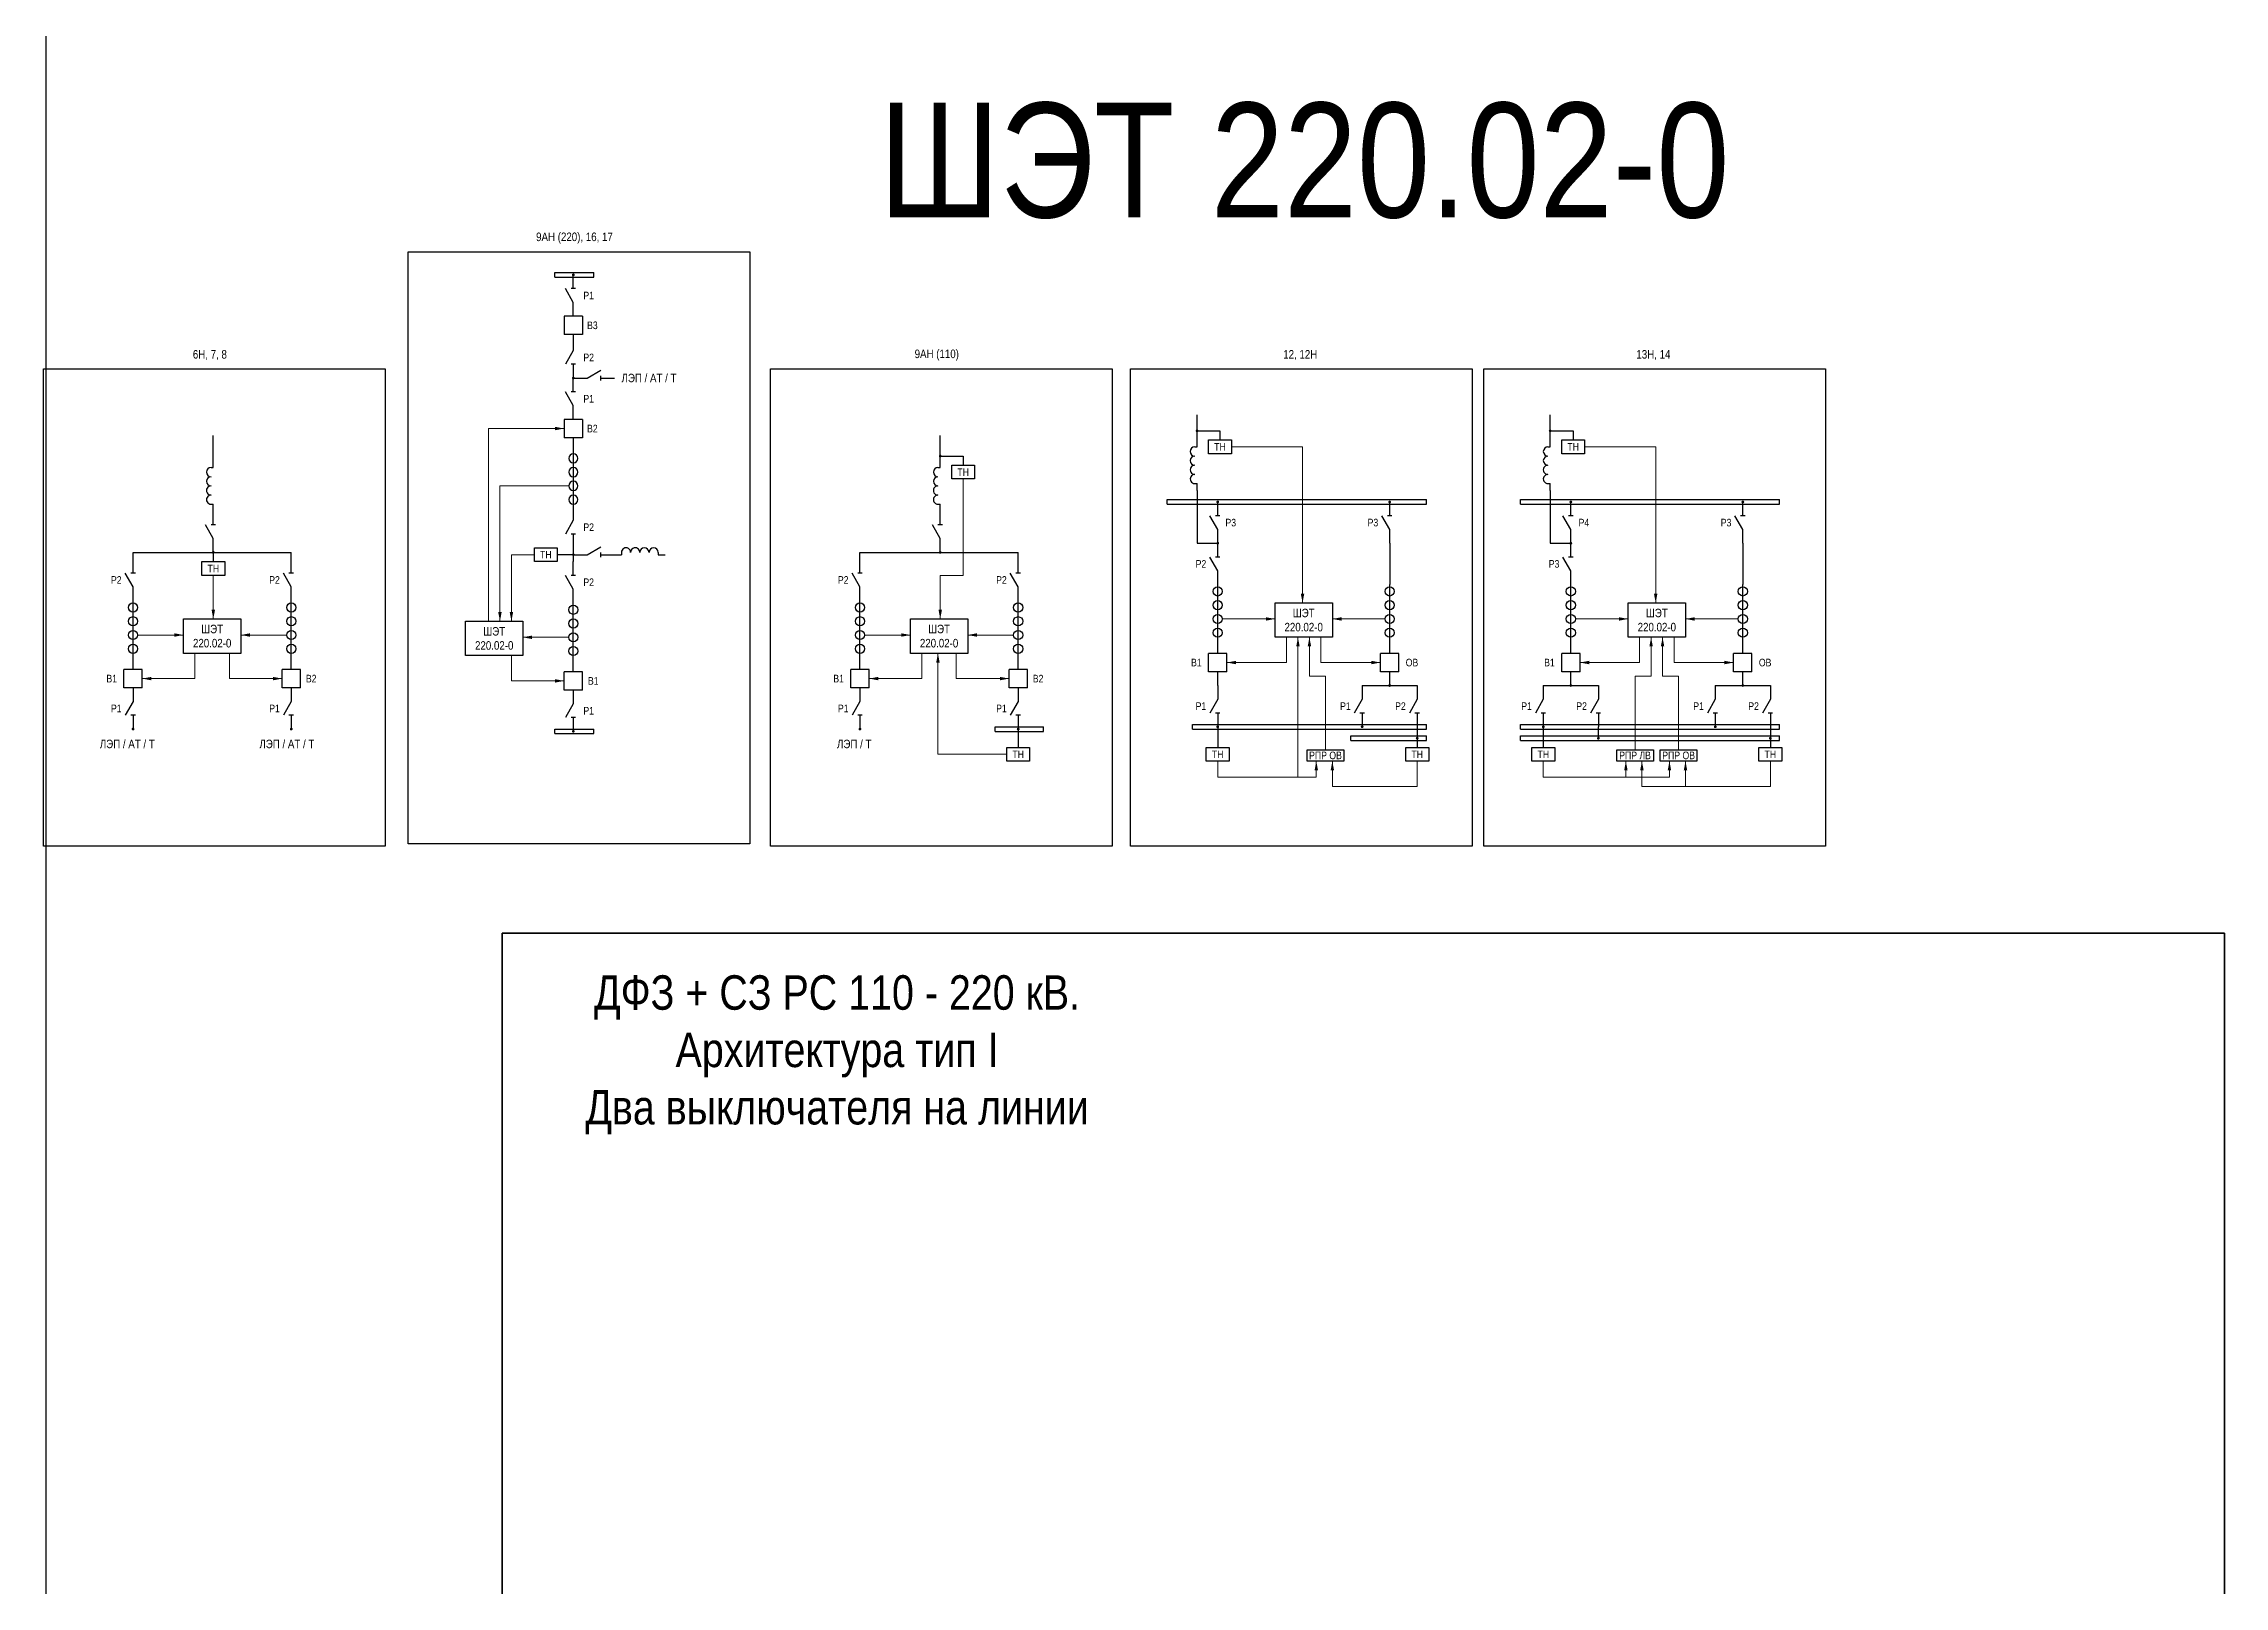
# Model space of a CAD drawing. Header units: millimetres. Extents: x -14593 to 14732, y -17400 to 5232.
# Drawn here: x 6124 to 7075, y -315 to 358 of the extents above; entities that cross this region are included whole.
import ezdxf
from ezdxf.enums import TextEntityAlignment as Align

# ---------------------------------------------------------------- set-up
doc = ezdxf.new("R2010")
doc.units = ezdxf.units.MM
doc.layers.add('Основная', color=7, linetype='Continuous', lineweight=30)
doc.layers.add('Тонкая', color=7, linetype='Continuous', lineweight=18)
doc.layers.add('Рамка', color=8, linetype='Continuous', lineweight=35, plot=False)
doc.styles.add('Narrow', font='ARIALN.TTF')
doc.styles.add('Вывод', font='tahoma.ttf', dxfattribs={"height": 2.5})
doc.styles.add('Компонент', font='ARIALN.TTF', dxfattribs={"height": 3.5})

# ---------------------------------------------------------------- blocks, each defined once
blk = doc.blocks.new('*U80')
at = {"color": 0, "linetype": 'ByBlock'}
for p, q in [((0, 0), (-8, 0)), ((-8, -8), (-8, 0)), ((0, -8), (0, 0)), ((0, -8), (-8, -8))]:
    blk.add_line(p, q, dxfattribs=at)
at = {"layer": 'Основная', "style": 'Компонент'}
blk.add_attdef('ОУ', text='', height=3.5, dxfattribs=at).set_placement((-15, -3), align=Align.MIDDLE_CENTER)
blk = doc.blocks.new('*U18')
at = {"color": 0, "linetype": 'ByBlock'}
blk.add_line((0, 0), (6, 3.43), dxfattribs=at)
blk = doc.blocks.new('*U10')
at = {"color": 0}
blk.add_line((0, -1), (0, 1), dxfattribs=at)
blk = doc.blocks.new('*U79')
at = {"color": 0, "linetype": 'ByBlock'}
for p, q in [((0, 3), (0, 9)), ((0, -9), (0, -3))]:
    blk.add_line(p, q, dxfattribs=at)
at = {"color": 0, "linetype": 'ByBlock', "ltscale": 0.25, "rotation": 89.99999999999999}
for name, p in [('*U18', (0, -3)), ('*U10', (0, 3))]:
    blk.add_blockref(name, p, dxfattribs=at)
at = {"layer": 'Основная'}
for tag, height, style, p in [('ОУ', 3.5, 'Компонент', (-12, 0)), ('В1', 2.5, 'Вывод', (2, 7)), ('В2', 2.5, 'Вывод', (2, -7))]:
    blk.add_attdef(tag, text='', height=height, dxfattribs=dict(at, style=style)).set_placement(p, align=Align.MIDDLE_CENTER)
blk = doc.blocks.new('*U81')
at = {"color": 0, "linetype": 'ByBlock'}
for p, q in [((0, 9), (0, 3)), ((0, -3), (0, -9))]:
    blk.add_line(p, q, dxfattribs=at)
at = {"color": 0, "linetype": 'ByBlock', "ltscale": 0.25, "xscale": -1, "rotation": 90}
for name, p in [('*U18', (0, 3)), ('*U10', (0, -3))]:
    blk.add_blockref(name, p, dxfattribs=at)
at = {"layer": 'Основная'}
for tag, height, style, p in [('ОУ', 3.5, 'Компонент', (-12, 0)), ('В2', 2.5, 'Вывод', (2, 7)), ('В1', 2.5, 'Вывод', (2, -7))]:
    blk.add_attdef(tag, text='', height=height, dxfattribs=dict(at, style=style)).set_placement(p, align=Align.MIDDLE_CENTER)
blk = doc.blocks.new('*U85')
at = {"color": 0, "linetype": 'ByBlock'}
for p, q in [((0, 0), (113, 0)), ((0, -2), (0, 0)), ((113, -2), (113, 0)), ((0, -2), (113, -2))]:
    blk.add_line(p, q, dxfattribs=at)
at = {"layer": 'Основная', "style": 'Компонент'}
blk.add_attdef('ОШ', text='', height=3.5, dxfattribs=at).set_placement((6, 4), align=Align.MIDDLE_CENTER)
blk = doc.blocks.new('*U86')
at = {"linetype": 'ByBlock'}
blk.add_circle((0, 0), 2, dxfattribs=at)
at = {"layer": 'Основная', "color": 0, "linetype": 'ByBlock', "lineweight": -2}
blk.add_line((0, -3), (0, 3), dxfattribs=at)
at = {"layer": 'Основная', "linetype": 'ByBlock', "style": 'Компонент'}
blk.add_attdef('ОУ', text='', height=3.5, dxfattribs=at).set_placement((-6, 0), align=Align.MIDDLE_CENTER)
blk = doc.blocks.new('*U83')
at = {"ltscale": 0.25}
for p, q in [((0, 8), (1, 8)), ((0, -8), (1, -8))]:
    blk.add_line(p, q, dxfattribs=at)
for centre, major_axis, start_param, end_param in [((0, -2), (-2, 0), 4.712389, 7.853982), ((0, 6), (0, -2), 3.141593, 6.283185), ((0, 2), (0, -2), 3.141593, 6.283185), ((0, -6), (-2, 0), 4.712389, 7.853982)]:
    blk.add_ellipse(centre, major_axis=major_axis, ratio=1, start_param=start_param, end_param=end_param, dxfattribs=at)
at = {"layer": 'Основная'}
for tag, height, style, p in [('ОУ', 3.5, 'Компонент', (-6, 0)), ('В1', 2.5, 'Вывод', (5, 6)), ('В2', 2.5, 'Вывод', (5, -6))]:
    blk.add_attdef(tag, text='', height=height, dxfattribs=dict(at, style=style)).set_placement(p, align=Align.MIDDLE_CENTER)
blk = doc.blocks.new('*U84')
at = {"color": 0, "linetype": 'ByBlock'}
for p, q in [((0, 0), (113, 0)), ((0, -2), (0, 0)), ((113, -2), (113, 0)), ((0, -2), (113, -2))]:
    blk.add_line(p, q, dxfattribs=at)
at = {"layer": 'Основная', "style": 'Компонент'}
blk.add_attdef('ОШ', text='', height=3.5, dxfattribs=at).set_placement((6, 4), align=Align.MIDDLE_CENTER)
blk = doc.blocks.new('*U164')
at = {"color": 0, "linetype": 'ByBlock'}
for p, q in [((0, 0), (21, 0)), ((0, -2), (0, 0)), ((21, -2), (21, 0)), ((0, -2), (21, -2))]:
    blk.add_line(p, q, dxfattribs=at)
at = {"layer": 'Основная', "style": 'Компонент'}
blk.add_attdef('ОШ', text='', height=3.5, dxfattribs=at).set_placement((6, 4), align=Align.MIDDLE_CENTER)
blk = doc.blocks.new('*U166')
at = {"color": 0, "linetype": 'ByBlock'}
for p, q in [((0, 0), (102, 0)), ((0, -2), (0, 0)), ((102, -2), (102, 0)), ((0, -2), (102, -2))]:
    blk.add_line(p, q, dxfattribs=at)
at = {"layer": 'Основная', "style": 'Компонент'}
blk.add_attdef('ОШ', text='', height=3.5, dxfattribs=at).set_placement((6, 4), align=Align.MIDDLE_CENTER)
blk = doc.blocks.new('*U165')
at = {"color": 0, "linetype": 'ByBlock'}
for p, q in [((0, 0), (33, 0)), ((0, -2), (0, 0)), ((33, -2), (33, 0)), ((0, -2), (33, -2))]:
    blk.add_line(p, q, dxfattribs=at)
at = {"layer": 'Основная', "style": 'Компонент'}
blk.add_attdef('ОШ', text='', height=3.5, dxfattribs=at).set_placement((6, 4), align=Align.MIDDLE_CENTER)
blk = doc.blocks.new('*U208')
at = {"color": 0, "linetype": 'ByBlock'}
for p, q in [((0, 0), (17, 0)), ((0, -2), (0, 0)), ((17, -2), (17, 0)), ((0, -2), (17, -2))]:
    blk.add_line(p, q, dxfattribs=at)
at = {"layer": 'Основная', "style": 'Компонент'}
blk.add_attdef('ОШ', text='', height=3.5, dxfattribs=at).set_placement((6, 4), align=Align.MIDDLE_CENTER)

msp = doc.modelspace()

# ---------------------------------------------------------------- linework, layer by layer
at = {"layer": 'Основная'}
for points in [[(6125, 1546), (6125, -16118)], [(6355, 231), (6355, 225)], [(6627, 182), (6627, 196)], [(6781, 182), (6781, 196)], [(6198, 173), (6198, 187)], [(6355, 186), (6355, 180)], [(6515, 173), (6515, 187)], [(6627, 189), (6637, 189)], [(6637, 189), (6637, 185)], [(6781, 189), (6791, 189)], [(6791, 189), (6791, 185)], [(6515, 178), (6525, 178)], [(6525, 178), (6525, 174)], [(6627, 163), (6627, 166)], [(6627, 163), (6627, 140)], [(6781, 163), (6781, 166)], [(6781, 163), (6781, 140)], [(6198, 154), (6198, 157)], [(6515, 154), (6515, 157)], [(6163, 133), (6163, 136)], [(6163, 136), (6232, 136)], [(6198, 136), (6198, 132)], [(6232, 133), (6232, 136)], [(6355, 135), (6348, 135)], [(6355, 138), (6355, 132)], [(6373, 135), (6376, 135)], [(6392, 135), (6395, 135)], [(6480, 133), (6480, 136)], [(6480, 136), (6549, 136)], [(6549, 133), (6549, 136)], [(6627, 140), (6636, 140)], [(6711, 140), (6711, 122)], [(6781, 140), (6790, 140)], [(6865, 140), (6865, 122)], [(6636, 92), (6636, 98)], [(6711, 92), (6711, 98)], [(6790, 92), (6790, 98)], [(6865, 92), (6865, 98)], [(6163, 85), (6163, 91)], [(6232, 85), (6232, 91)], [(6355, 84), (6355, 90)], [(6480, 85), (6480, 91)], [(6549, 85), (6549, 91)], [(6636, 78), (6636, 84)], [(6699, 78), (6723, 78)], [(6711, 78), (6711, 84)], [(6778, 78), (6802, 78)], [(6790, 78), (6790, 84)], [(6853, 78), (6877, 78)], [(6865, 78), (6865, 84)], [(6549, 59), (6549, 51)], [(6636, 60), (6636, 51)], [(6723, 60), (6723, 51)], [(6778, 60), (6778, 51)], [(6802, 55), (6802, 60)], [(6877, 60), (6877, 51)]]:
    msp.add_lwpolyline(points, dxfattribs=at)
at = {"layer": 'Основная', "color": 1}
for points in [[(6283, 267), (6432, 267), (6432, 9), (6283, 9)], [(6124, 216), (6273, 216), (6273, 8), (6124, 8)]]:
    msp.add_lwpolyline(points, close=True, dxfattribs=at)
at = {"layer": 'Основная', "ltscale": 0.25, "const_width": 0.6}
for points in [[(6354.7, 257, -1), (6355.3, 257, -1)], [(6354.7, 212, -1), (6355.3, 212, -1)], [(6626.7, 189, 1), (6627.3, 189, 1)], [(6780.7, 189, 1), (6781.3, 189, 1)], [(6514.7, 178, 1), (6515.3, 178, 1)], [(6635.7, 158, 1), (6636.3, 158, 1)], [(6710.7, 158, 1), (6711.3, 158, 1)], [(6789.7, 158, 1), (6790.3, 158, 1)], [(6864.7, 158, 1), (6865.3, 158, 1)], [(6197.7, 136, 1), (6198.3, 136, 1)], [(6197.7, 136, 1), (6198.3, 136, 1)], [(6354.7, 135, 1), (6355.3, 135, 1)], [(6354.7, 135, 1), (6355.3, 135, 1)], [(6514.7, 136, 1), (6515.3, 136, 1)], [(6514.7, 136, 1), (6515.3, 136, 1)], [(6635.7, 140, 1), (6636.3, 140, 1)], [(6789.7, 140, 1), (6790.3, 140, 1)], [(6710.7, 78, 1), (6711.3, 78, 1)], [(6789.7, 78, 1), (6790.3, 78, 1)], [(6864.7, 78, 1), (6865.3, 78, 1)], [(6162.7, 59, 1), (6163.3, 59, 1)], [(6231.7, 59, 1), (6232.3, 59, 1)], [(6354.7, 58, 1), (6355.3, 58, 1)], [(6479.7, 59, 1), (6480.3, 59, 1)], [(6548.7, 59, 1), (6549.3, 59, 1)], [(6635.7, 60, 1), (6636.3, 60, 1)], [(6698.7, 60, 1), (6699.3, 60, 1)], [(6777.7, 60, 1), (6778.3, 60, 1)], [(6852.7, 60, 1), (6853.3, 60, 1)], [(6722.7, 55, 1), (6723.3, 55, 1)], [(6801.7, 55, 1), (6802.3, 55, 1)], [(6876.7, 55, 1), (6877.3, 55, 1)]]:
    msp.add_lwpolyline(points, format="xyb", close=True, dxfattribs=at)
at = {"layer": 'Основная', "color": 3}
for points in [[(6441, 216), (6590, 216), (6590, 8), (6441, 8)], [(6598, 216), (6747, 216), (6747, 8), (6598, 8)], [(6752, 216), (6901, 216), (6901, 8), (6752, 8)]]:
    msp.add_lwpolyline(points, close=True, dxfattribs=at)
at = {"layer": 'Основная'}
for points in [[(6632, 185), (6642, 185), (6642, 179), (6632, 179)], [(6786, 185), (6796, 185), (6796, 179), (6786, 179)], [(6520, 174), (6530, 174), (6530, 168), (6520, 168)], [(6338, 138), (6348, 138), (6348, 132), (6338, 132)], [(6193, 132), (6203, 132), (6203, 126), (6193, 126)], [(6185, 107), (6210, 107), (6210, 92), (6185, 92)], [(6308, 106), (6333, 106), (6333, 91), (6308, 91)], [(6502, 107), (6527, 107), (6527, 92), (6502, 92)], [(6661, 114), (6686, 114), (6686, 99), (6661, 99)], [(6815, 114), (6840, 114), (6840, 99), (6815, 99)], [(6544, 51), (6554, 51), (6554, 45), (6544, 45)], [(6631, 51), (6641, 51), (6641, 45), (6631, 45)], [(6675, 50), (6691, 50), (6691, 45), (6675, 45)], [(6718, 51), (6728, 51), (6728, 45), (6718, 45)], [(6773, 51), (6783, 51), (6783, 45), (6773, 45)], [(6810, 50), (6826, 50), (6826, 45), (6810, 45)], [(6829, 50), (6845, 50), (6845, 45), (6829, 45)], [(6872, 51), (6882, 51), (6882, 45), (6872, 45)]]:
    msp.add_lwpolyline(points, close=True, dxfattribs=at)
at = {"layer": 'Рамка', "color": 1}
msp.add_lwpolyline([(6324, -30), (7075, -30), (7075, -1173), (6324, -1173)], close=True, dxfattribs=at)
at = {"layer": 'Тонкая', "ltscale": 0.3}
for points in [[(6351, 190, 0, 1.5, 0), (6347, 190, 0, 0, 0)], [(6673, 114, 0, 1.5, 0), (6673, 118, 0, 0, 0)], [(6827, 114, 0, 1.5, 0), (6827, 118, 0, 0, 0)], [(6198, 107, 0, 1.5, 0), (6198, 111, 0, 0, 0)], [(6323, 106, 0, 1.5, 0), (6323, 110, 0, 0, 0)], [(6328, 106, 0, 1.5, 0), (6328, 110, 0, 0, 0)], [(6515, 107, 0, 1.5, 0), (6515, 111, 0, 0, 0)], [(6661, 107, 0, 1.5, 0), (6657, 107, 0, 0, 0)], [(6686, 107, 0, 1.5, 0), (6690, 107, 0, 0, 0)], [(6815, 107, 0, 1.5, 0), (6811, 107, 0, 0, 0)], [(6840, 107, 0, 1.5, 0), (6844, 107, 0, 0, 0)], [(6185, 100, 0, 1.5, 0), (6181, 100, 0, 0, 0)], [(6210, 100, 0, 1.5, 0), (6214, 100, 0, 0, 0)], [(6333, 99, 0, 1.5, 0), (6337, 99, 0, 0, 0)], [(6502, 100, 0, 1.5, 0), (6498, 100, 0, 0, 0)], [(6527, 100, 0, 1.5, 0), (6531, 100, 0, 0, 0)], [(6671, 99, 0, 1.5, 0), (6671, 95, 0, 0, 0)], [(6676, 99, 0, 1.5, 0), (6676, 95, 0, 0, 0)], [(6825, 99, 0, 1.5, 0), (6825, 95, 0, 0, 0)], [(6830, 99, 0, 1.5, 0), (6830, 95, 0, 0, 0)], [(6514, 92, 0, 1.5, 0), (6514, 88, 0, 0, 0)], [(6640, 88, 0, 1.5, 0), (6644, 88, 0, 0, 0)], [(6707, 88, 0, 1.5, 0), (6703, 88, 0, 0, 0)], [(6794, 88, 0, 1.5, 0), (6798, 88, 0, 0, 0)], [(6861, 88, 0, 1.5, 0), (6857, 88, 0, 0, 0)], [(6167, 81, 0, 1.5, 0), (6171, 81, 0, 0, 0)], [(6228, 81, 0, 1.5, 0), (6224, 81, 0, 0, 0)], [(6351, 80, 0, 1.5, 0), (6347, 80, 0, 0, 0)], [(6484, 81, 0, 1.5, 0), (6488, 81, 0, 0, 0)], [(6545, 81, 0, 1.5, 0), (6541, 81, 0, 0, 0)], [(6679, 45, 0, 1.5, 0), (6679, 41, 0, 0, 0)], [(6686, 45, 0, 1.5, 0), (6686, 41, 0, 0, 0)], [(6814, 45, 0, 1.5, 0), (6814, 41, 0, 0, 0)], [(6821, 45, 0, 1.5, 0), (6821, 41, 0, 0, 0)], [(6833, 45, 0, 1.5, 0), (6833, 41, 0, 0, 0)], [(6840, 45, 0, 1.5, 0), (6840, 41, 0, 0, 0)]]:
    msp.add_lwpolyline(points, format="xyseb", dxfattribs=at)
at = {"layer": 'Тонкая'}
for points in [[(6351, 190), (6318, 190)], [(6318, 190), (6318, 106)], [(6673, 182), (6642, 182)], [(6673, 182), (6673, 114)], [(6827, 182), (6796, 182)], [(6827, 182), (6827, 114)], [(6323, 106), (6323, 165)], [(6323, 165), (6353, 165)], [(6525, 168), (6525, 126), (6515, 126)], [(6651, 159), (6676, 159)], [(6805, 159), (6830, 159)], [(6328, 135), (6328, 106)], [(6328, 135), (6338, 135)], [(6198, 126), (6198, 107)], [(6515, 126), (6515, 107)], [(6638, 107), (6661, 107)], [(6709, 107), (6686, 107)], [(6792, 107), (6815, 107)], [(6863, 107), (6840, 107)], [(6165, 100), (6185, 100)], [(6230, 100), (6210, 100)], [(6353, 99), (6333, 99)], [(6482, 100), (6502, 100)], [(6547, 100), (6527, 100)], [(6666, 99), (6666, 88), (6640, 88)], [(6671, 82), (6671, 99)], [(6676, 82), (6676, 99)], [(6681, 99), (6681, 88), (6707, 88)], [(6820, 99), (6820, 88), (6794, 88)], [(6825, 82), (6825, 99)], [(6830, 82), (6830, 99)], [(6835, 99), (6835, 88), (6861, 88)], [(6190, 92), (6190, 81), (6167, 81)], [(6205, 92), (6205, 81), (6228, 81)], [(6328, 91), (6328, 80), (6351, 80)], [(6507, 92), (6507, 81), (6484, 81)], [(6514, 48), (6514, 92)], [(6522, 92), (6522, 81), (6545, 81)], [(6671, 82), (6671, 82)], [(6671, 82), (6671, 38)], [(6676, 82), (6683, 82)], [(6683, 82), (6683, 50)], [(6825, 82), (6818, 82)], [(6818, 82), (6818, 50)], [(6830, 82), (6837, 82)], [(6837, 82), (6837, 50)], [(6544, 48), (6514, 48)], [(6636, 45), (6636, 38)], [(6679, 38), (6679, 45)], [(6686, 34), (6686, 45)], [(6723, 45), (6723, 34)], [(6778, 45), (6778, 38)], [(6814, 38), (6814, 45)], [(6821, 34), (6821, 45)], [(6833, 38), (6833, 45)], [(6840, 34), (6840, 45)], [(6877, 45), (6877, 34)], [(6636, 38), (6679, 38)], [(6686, 34), (6723, 34)], [(6778, 38), (6833, 38)], [(6821, 34), (6877, 34)]]:
    msp.add_lwpolyline(points, dxfattribs=at)

# ---------------------------------------------------------------- block references
at = {"layer": 'Основная', "ltscale": 0.25}
for name, p in [('*U208', (6347, 258)), ('*U79', (6198, 145)), ('*U79', (6515, 145)), ('*U85', (6614, 159)), ('*U79', (6636, 149)), ('*U79', (6711, 149)), ('*U85', (6768, 159)), ('*U79', (6790, 149)), ('*U79', (6865, 149)), ('*U79', (6636, 131)), ('*U79', (6790, 131)), ('*U79', (6163, 124)), ('*U79', (6232, 124)), ('*U79', (6355, 123)), ('*U79', (6480, 124)), ('*U79', (6549, 124)), ('*U86', (6163, 112)), ('*U86', (6232, 112)), ('*U86', (6480, 112)), ('*U86', (6549, 112)), ('*U86', (6636, 119)), ('*U86', (6636, 113)), ('*U86', (6711, 119)), ('*U86', (6711, 113)), ('*U86', (6790, 119)), ('*U86', (6790, 113)), ('*U86', (6865, 119)), ('*U86', (6865, 113)), ('*U86', (6163, 106)), ('*U86', (6232, 106)), ('*U86', (6355, 111)), ('*U86', (6355, 105)), ('*U86', (6480, 106)), ('*U86', (6549, 106)), ('*U86', (6636, 107)), ('*U86', (6711, 107)), ('*U86', (6790, 107)), ('*U86', (6865, 107)), ('*U86', (6163, 100)), ('*U86', (6163, 94)), ('*U86', (6232, 100)), ('*U86', (6232, 94)), ('*U86', (6355, 99)), ('*U86', (6355, 93)), ('*U86', (6480, 100)), ('*U86', (6480, 94)), ('*U86', (6549, 100)), ('*U86', (6549, 94)), ('*U86', (6636, 101)), ('*U86', (6711, 101)), ('*U86', (6790, 101)), ('*U86', (6865, 101)), ('*U80', (6640, 92)), ('*U80', (6715, 92)), ('*U80', (6794, 92)), ('*U80', (6869, 92)), ('*U80', (6167, 85)), ('*U81', (6163, 68)), ('*U80', (6236, 85)), ('*U81', (6232, 68)), ('*U80', (6359, 84)), ('*U80', (6484, 85)), ('*U81', (6480, 68)), ('*U80', (6553, 85)), ('*U81', (6549, 68)), ('*U81', (6636, 69)), ('*U81', (6699, 69)), ('*U81', (6723, 69)), ('*U81', (6778, 69)), ('*U81', (6802, 69)), ('*U81', (6853, 69)), ('*U81', (6877, 69)), ('*U81', (6355, 67)), ('*U208', (6347, 59)), ('*U164', (6539, 60)), ('*U166', (6625, 61)), ('*U85', (6768, 61)), ('*U165', (6694, 56)), ('*U84', (6768, 56))]:
    msp.add_blockref(name, p, dxfattribs=at)
at = {"layer": 'Основная', "ltscale": 0.25, "xscale": -1, "rotation": 180}
for name, p in [('*U81', (6355, 248)), ('*U80', (6359, 231)), ('*U79', (6355, 221)), ('*U81', (6355, 203)), ('*U80', (6359, 186)), ('*U86', (6355, 177)), ('*U86', (6355, 171)), ('*U86', (6355, 165)), ('*U86', (6355, 159)), ('*U79', (6355, 147))]:
    msp.add_blockref(name, p, dxfattribs=at)
at = {"layer": 'Основная', "ltscale": 0.25, "rotation": 270}
for p in [(6364, 212), (6364, 135)]:
    msp.add_blockref('*U79', p, dxfattribs=at)
at = {"layer": 'Основная', "ltscale": 0.35}
for p in [(6626, 174), (6780, 174), (6197, 165), (6514, 165)]:
    msp.add_blockref('*U83', p, dxfattribs=at)
at = {"layer": 'Основная', "ltscale": 0.35, "rotation": 270}
msp.add_blockref('*U83', (6384, 136), dxfattribs=at)

# ---------------------------------------------------------------- texts
at = {"layer": 'Основная', "color": 2, "style": 'Narrow'}
msp.add_text('ШЭТ 220.02-0', height=50, dxfattribs=at).set_placement((6488.45, 282))
at = {"layer": 'Основная', "style": 'Narrow'}
for s, p in [('Р1', (6364, 247.99)), ('В3', (6365.62, 234.99)), ('Р2', (6364, 220.99)), ('Р1', (6364, 202.99)), ('В2', (6365.62, 189.99)), ('Р2', (6364, 146.99)), ('Р3', (6644, 149)), ('Р3', (6706, 149)), ('Р4', (6798, 149)), ('Р3', (6860, 149)), ('Р2', (6158, 124)), ('Р2', (6227, 124)), ('Р2', (6364, 123)), ('Р2', (6475, 124)), ('Р2', (6544, 124)), ('Р2', (6631, 131)), ('Р3', (6785, 131)), ('В1', (6629, 88)), ('ОВ', (6723.46, 88)), ('В1', (6783, 88)), ('ОВ', (6877.46, 88)), ('В1', (6156, 81)), ('В2', (6243, 81)), ('В1', (6366, 80)), ('В1', (6473, 81)), ('В2', (6560, 81)), ('Р1', (6158, 68)), ('Р1', (6227, 68)), ('Р1', (6364, 67)), ('Р1', (6475, 68)), ('Р1', (6544, 68)), ('Р1', (6631, 69)), ('Р1', (6694, 69)), ('Р2', (6718, 69)), ('Р1', (6773, 69)), ('Р2', (6797, 69)), ('Р1', (6848, 69)), ('Р2', (6872, 69))]:
    msp.add_text(s, height=3.3, dxfattribs=at).set_placement(p, align=Align.MIDDLE_RIGHT)
at = {"layer": 'Основная', "color": 3, "char_height": 3.7, "attachment_point": 5, "style": 'Narrow'}
for s, insert, width in [('9АН (220), 16, 17', (6355.5, 273), 99), ('6Н, 7, 8', (6196.5, 222), 99), ('9АН (110)', (6513.5, 222), 99), ('12, 12Н', (6672, 222), 25), ('13Н, 14', (6826, 222), 25)]:
    msp.add_mtext(s, dxfattribs=dict(at, insert=insert, width=width))
at = {"layer": 'Основная', "attachment_point": 5, "style": 'Narrow'}
for s, insert, char_height, width in [('ЛЭП / АТ / Т', (6388, 212), 3.7, 26.5), ('ТН', (6637, 182), 3.3, 10), ('ТН', (6791, 182), 3.3, 10), ('ТН', (6525, 171), 3.3, 10), ('ТН', (6343, 135), 3.3, 10), ('ТН', (6198, 129), 3.3, 10), ('ШЭТ 220.02-0', (6673.5, 106.5), 3.7, 25), ('ШЭТ 220.02-0', (6827.5, 106.5), 3.7, 25), ('ШЭТ 220.02-0', (6197.5, 99.5), 3.7, 25), ('ШЭТ 220.02-0', (6320.5, 98.5), 3.7, 25), ('ШЭТ 220.02-0', (6514.5, 99.5), 3.7, 25), ('ЛЭП / АТ / Т', (6160.5, 52.5), 3.7, 49), (' ЛЭП / АТ / Т', (6229.5, 52.5), 3.7, 49), ('ЛЭП / Т', (6477.5, 52.5), 3.7, 49), ('ТН', (6549, 48), 3.3, 10), ('ТН', (6636, 48), 3.3, 10), ('РПР ОВ', (6683, 47.5), 3.3, 16), ('ТН', (6723, 48), 3.3, 10), ('ТН', (6778, 48), 3.3, 10), ('РПР ЛВ', (6818, 47.5), 3.3, 16), ('РПР ОВ', (6837, 47.5), 3.3, 16), ('ТН', (6877, 48), 3.3, 10)]:
    msp.add_mtext(s, dxfattribs=dict(at, insert=insert, char_height=char_height, width=width))
at = {"layer": 'Рамка', "insert": (6470, -83), "char_height": 15, "width": 235, "attachment_point": 5, "style": 'Narrow'}
msp.add_mtext('ДФЗ + СЗ РС 110 - 220 кВ.\\PАрхитектура тип I\\PДва выключателя на линии', dxfattribs=at)

doc.saveas('drawing.dxf')
